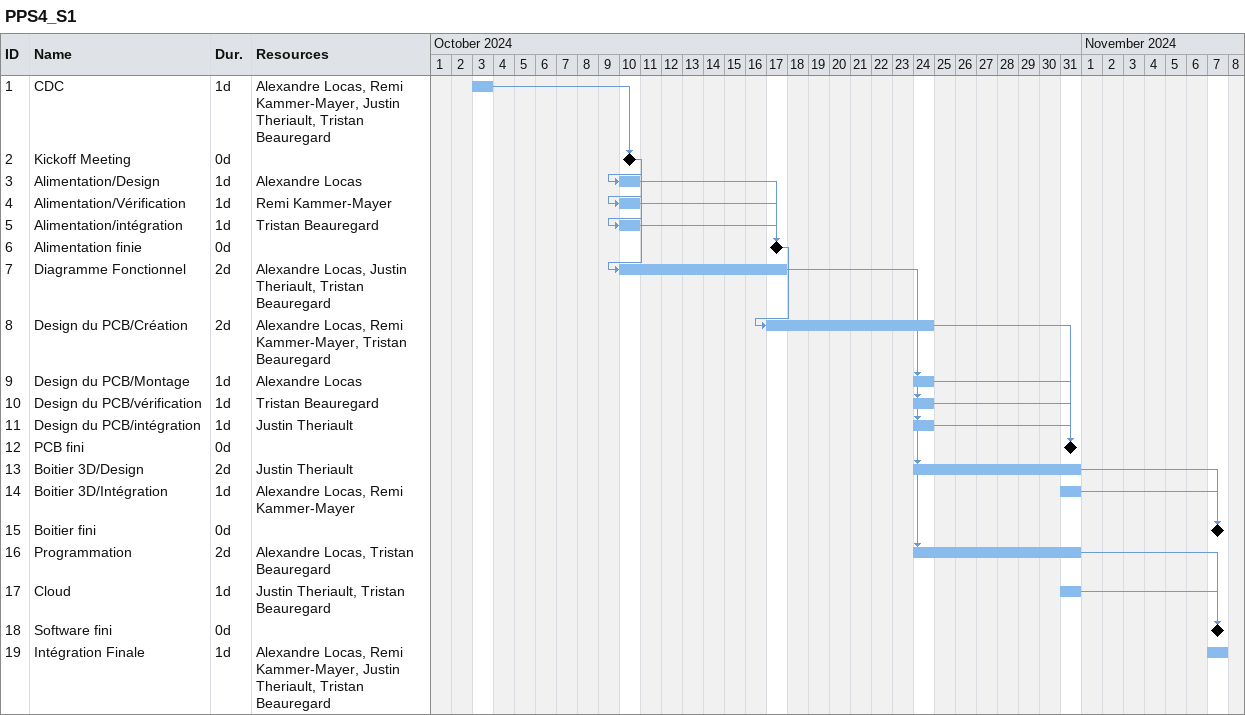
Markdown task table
PPS4_S1

| ID | Task | Duration | Start | Finish | Predecessors | Resources |
|---|---|---|---|---|---|---|
| 1 | CDC | 1d | 2024-10-03 | 2024-10-03 |  | Alexandre Locas, Remi Kammer-Mayer, Justin Theriault, Tristan Beauregard |
| 2 | Kickoff Meeting | 0d | 2024-10-10 | 2024-10-10 | 1 |  |
| 3 | Alimentation/Design | 1d | 2024-10-10 | 2024-10-10 | 2 | Alexandre Locas |
| 4 | Alimentation/Vérification | 1d | 2024-10-10 | 2024-10-10 | 2 | Remi Kammer-Mayer |
| 5 | Alimentation/intégration | 1d | 2024-10-10 | 2024-10-10 | 2 | Tristan Beauregard |
| 6 | Alimentation finie | 0d | 2024-10-17 | 2024-10-17 | 3, 4, 5 |  |
| 7 | Diagramme Fonctionnel | 2d | 2024-10-10 | 2024-10-17 | 2 | Alexandre Locas, Justin Theriault, Tristan Beauregard |
| 8 | Design du PCB/Création | 2d | 2024-10-17 | 2024-10-24 | 6 | Alexandre Locas, Remi Kammer-Mayer, Tristan Beauregard |
| 9 | Design du PCB/Montage | 1d | 2024-10-24 | 2024-10-24 | 7 | Alexandre Locas |
| 10 | Design du PCB/vérification | 1d | 2024-10-24 | 2024-10-24 | 7 | Tristan Beauregard |
| 11 | Design du PCB/intégration | 1d | 2024-10-24 | 2024-10-24 | 7 | Justin Theriault |
| 12 | PCB fini | 0d | 2024-10-31 | 2024-10-31 | 8, 9, 10, 11 |  |
| 13 | Boitier 3D/Design | 2d | 2024-10-24 | 2024-10-31 | 7 | Justin Theriault |
| 14 | Boitier 3D/Intégration | 1d | 2024-10-31 | 2024-10-31 |  | Alexandre Locas, Remi Kammer-Mayer |
| 15 | Boitier fini | 0d | 2024-11-07 | 2024-11-07 | 13, 14 |  |
| 16 | Programmation | 2d | 2024-10-24 | 2024-10-31 | 7 | Alexandre Locas, Tristan Beauregard |
| 17 | Cloud | 1d | 2024-10-31 | 2024-10-31 |  | Justin Theriault, Tristan Beauregard |
| 18 | Software fini | 0d | 2024-11-07 | 2024-11-07 | 16, 17 |  |
| 19 | Intégration Finale | 1d | 2024-11-07 | 2024-11-07 |  | Alexandre Locas, Remi Kammer-Mayer, Justin Theriault, Tristan Beauregard |
